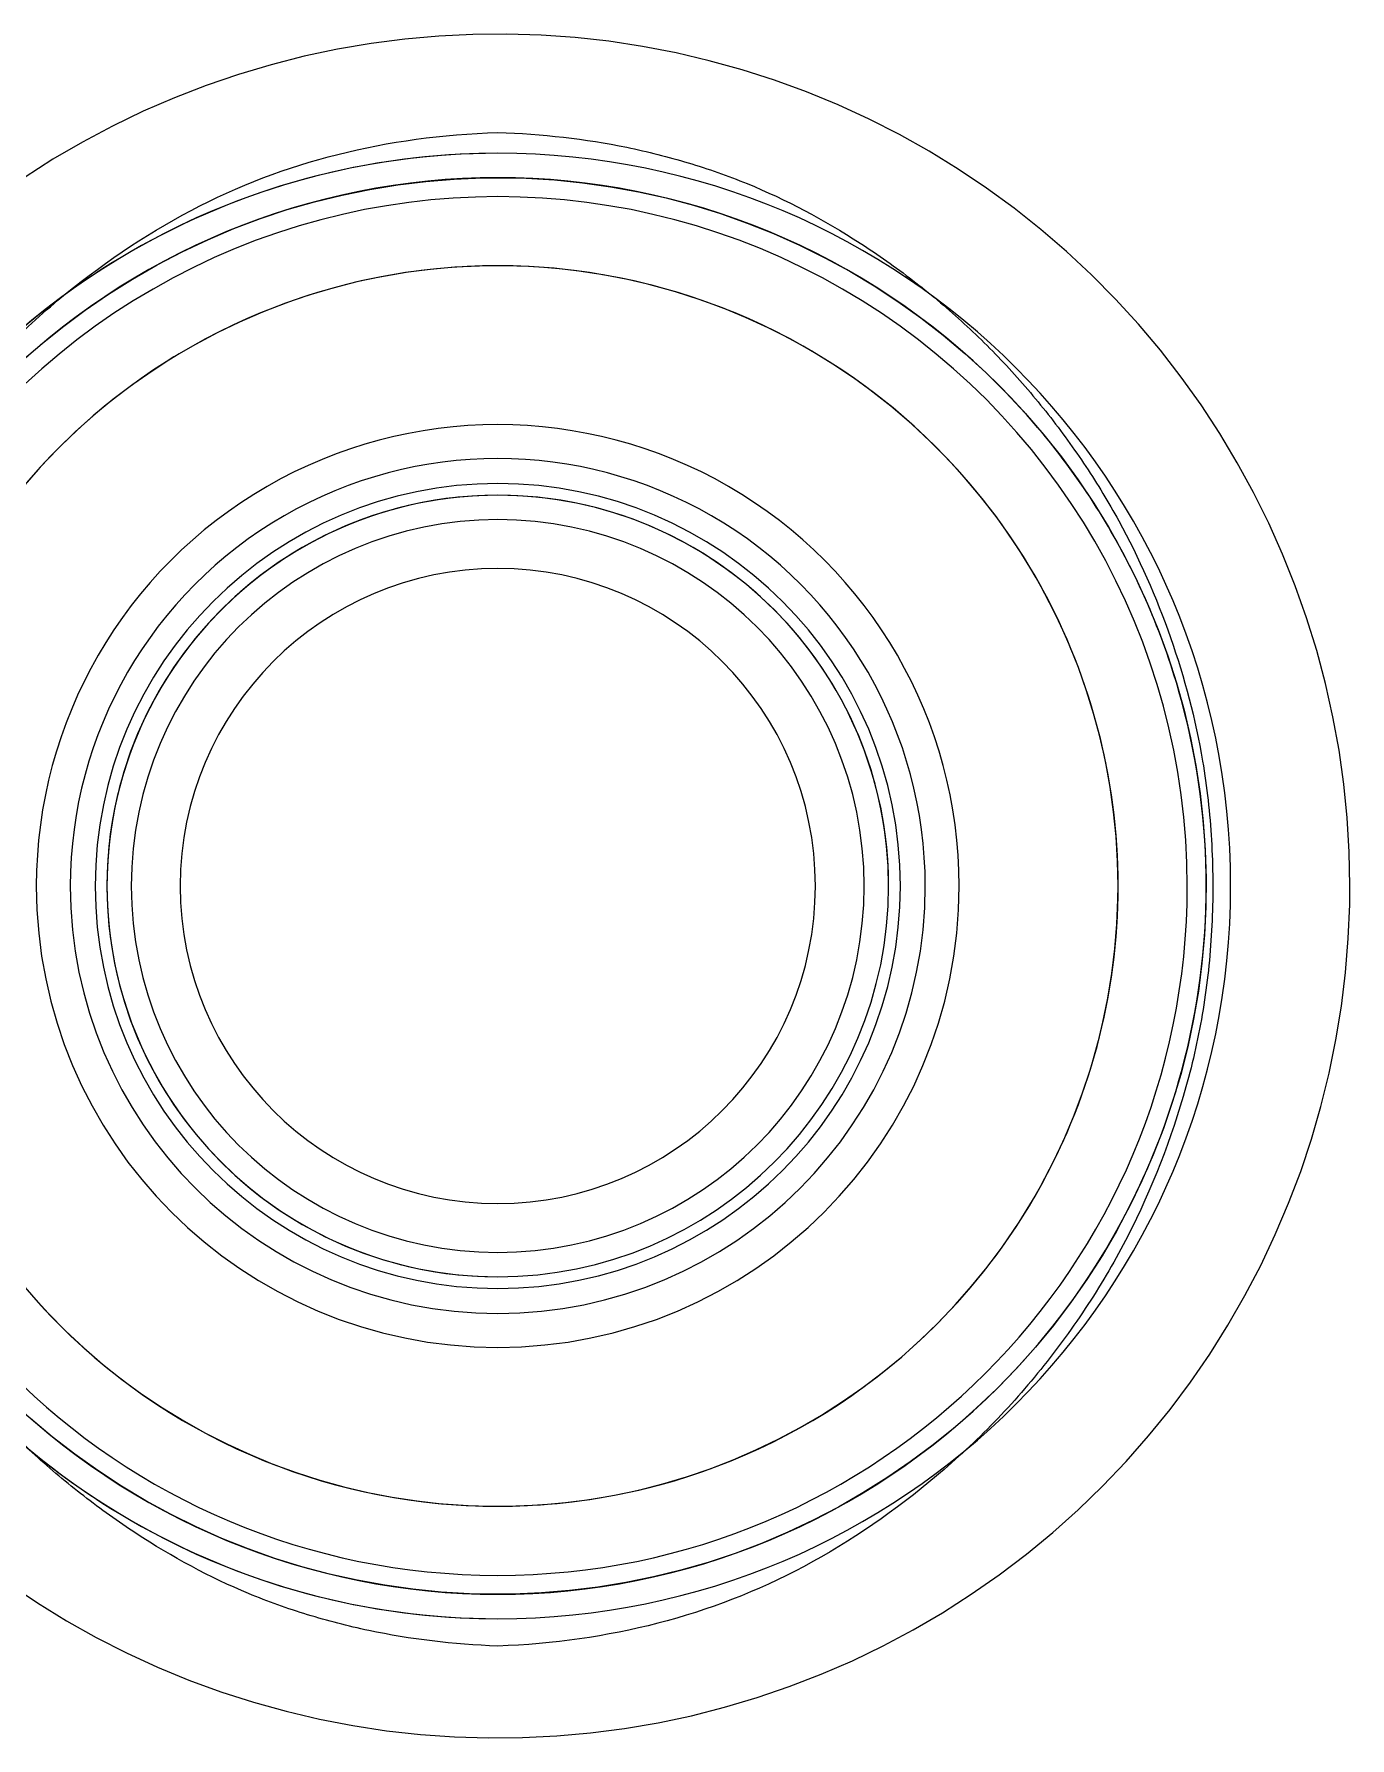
# Model space of a CAD drawing. Header units: metres. Extents: x 149 to 429, y -3 to 162.
# Drawn here: x 368.0441 to 368.0979, y 82.7751 to 82.8449 of the extents above; entities that cross this region are included whole.
import ezdxf

# ---------------------------------------------------------------- set-up
doc = ezdxf.new("R2010")
doc.units = ezdxf.units.M
doc.layers.add('P-SANR-FIXT', color=7, linetype='Continuous', lineweight=5)

# ---------------------------------------------------------------- blocks, each defined once
blk = doc.blocks.new('USO_ESG_Cuba lavatório retângular - Uso geral-V69-TÉRREO 1_20 - Dependente 2')
at = {"layer": 'P-SANR-FIXT', "color": 9, "true_color": 0xc0c0c0, "flags": 128}
for points in [[(-0.02899999999987213, -0.2500000000001164), (-0.02897680309307616, -0.2488403093087138), (-0.02890724948263142, -0.2476824738749558), (-0.02879145043959798, -0.2465283459886341), (-0.02862959121776567, -0.2453797720082701), (-0.02842193075731229, -0.2442385894069838), (-0.02816880127064596, -0.2431066238337484), (-0.02787060771084725, -0.2419856861916938), (-0.02752782712423596, -0.2408775697421905), (-0.02714100788657725, -0.2397840472351301), (-0.02671076882597663, -0.2387068680731656), (-0.02623779823322602, -0.2376477555132355), (-0.02572285276043258, -0.2366084039092551), (-0.02516675621056384, -0.2355904760026275), (-0.0245703982192952, -0.2345956002602954), (-0.0239347328322785, -0.233625368271564), (-0.02326077697852452, -0.232681332200504), (-0.02254960884371139, -0.2317650023035007), (-0.02180236614494334, -0.2308778445129177)], [(0.02138441775079864, -0.2304115677640595), (0.02215064086040529, -0.2312823850482179), (0.02288142766977362, -0.2321831465236835), (0.02357560907604784, -0.2331124111638288), (0.02423207453699488, -0.2340686923436519), (0.02484977384787672, -0.2350504602173027), (0.02542771882157504, -0.2360561441653281), (0.0259649848694733, -0.2370841353083095), (0.02646071248053195, -0.2381327890795474), (0.02691410859620046, -0.2392004278567922), (0.02732444787950299, -0.2402853436455371), (0.02769107387517888, -0.2413858008122094), (0.02801340005969996, -0.2425000388599139), (0.02829091077991707, -0.2436262752456205), (0.02852316207811819, -0.2447627082311709), (0.02870978240155764, -0.2459075197663042), (0.02885047319756523, -0.2470588783969092), (0.02894500939090867, -0.2482149421946211), (0.02899323974382532, -0.2493738617040228), (0.02900000000014934, -0.2500000000001164)], [(0.02900000000014934, -0.2500000000001164), (0.02897680309328407, -0.2511596906915191), (0.02890724948290863, -0.2523175261252771), (0.02879145043994449, -0.2534716540113215), (0.02862959121797358, -0.2546202279918242), (0.0284219307575202, -0.2557614105931105), (0.02816880127085387, -0.2568933761664844), (0.02787060771112447, -0.2580143138084004), (0.02752782712444387, -0.2591224302579038), (0.02714100788678516, -0.2602159527651027), (0.02671076882618454, -0.2612931319270672), (0.02623779823350324, -0.2623522444869974), (0.02572285276070979, -0.2633915960907005), (0.02516675621077175, -0.2644095239974668), (0.02457039821950311, -0.2654043997396602), (0.02393473283248641, -0.2663746317285302), (0.02326077697880173, -0.2673186677995902), (0.0225496088439193, -0.2682349976965936), (0.02180236614515125, -0.2691221554871765), (0.02102024431167247, -0.2699787219082267), (0.02020449457118976, -0.2708033266359889), (0.01935642194956563, -0.2715946504791045), (0.01847738318187239, -0.2723514274880716), (0.01756878454277685, -0.2730724469811245), (0.01663207959618649, -0.2737565554808509), (0.01566876687025579, -0.2744026585594667), (0.01468038745983176, -0.2750097225901154), (0.01366852256119, -0.2755767763997563), (0.01263479094217983, -0.2761029128232261), (0.01158084635290707, -0.2765872901544546), (0.01050837487993449, -0.2770291334930309), (0.00941909224885112, -0.2774277359840435), (0.008314741079507257, -0.2777824599485586), (0.007197088098073436, -0.2780927379034907), (0.006067921310982456, -0.2783580734707255), (0.004929047144219658, -0.2785780421696749), (0.003782287553575043, -0.27875229209756), (0.002629477109599611, -0.2788805444916012), (0.001472460063226026, -0.2789625941753326), (0.0003130873948257431, -0.2789983098866847), (-0.0008467861466442628, -0.2789876344882516), (-0.002005305010870689, -0.2789305850583551), (-0.00316061581486847, -0.2788272528637397), (-0.004310870307784353, -0.2786778032141738), (-0.005454228327799866, -0.2784824751971555), (-0.00658886074600523, -0.2782415812954965), (-0.007712952392531588, -0.2779555068884751), (-0.008824704960644704, -0.2776247096339263), (-0.009922339883255882, -0.2772497187369514), (-0.01100410117873143, -0.2768311341028908), (-0.01206825825976339, -0.2763696253778861), (-0.01311310870197485, -0.2758659308777253), (-0.01413698096754742, -0.275320856405664), (-0.0151382370793659, -0.2747352739650436), (-0.01611527524117555, -0.2741101203625483), (-0.01706653240028682, -0.2734463957108343), (-0.01799048674825335, -0.2727451618274798), (-0.01888566015515735, -0.2720075405373271), (-0.01975062053452202, -0.2712347118769674), (-0.02058398413441592, -0.270427912207468), (-0.02138441775059073, -0.2695884322360347), (-0.02215064086012808, -0.2687176149517378), (-0.02288142766956571, -0.2678168534764107), (-0.02357560907583993, -0.2668875888362655), (-0.02423207453664836, -0.2659313076564424), (-0.0248497738475995, -0.2649495397829302), (-0.02542771882129782, -0.2639438558346275), (-0.02596498486926539, -0.2629158646917847), (-0.02646071248025474, -0.2618672109205469), (-0.02691410859592324, -0.2607995721434407), (-0.02732444787929508, -0.2597146563545571), (-0.02769107387490167, -0.2586141991880235), (-0.02801340005942275, -0.2574999611403189), (-0.02829091077970916, -0.2563737247546123), (-0.02852316207791028, -0.2552372917689234), (-0.02870978240134973, -0.2540924802337901), (-0.02885047319728801, -0.2529411216031851), (-0.02894500939063146, -0.2517850578056117), (-0.02899323974361741, -0.2506261382962101), (-0.02899999999987213, -0.2500000000001164)]]:
    blk.add_lwpolyline(points, dxfattribs=at)
at = {"layer": 'P-SANR-FIXT', "color": 9, "true_color": 0xc0c0c0}
for centre, radius, start, end in [((3.519318170219776e-15, -0.2499999999999989), 0.02999999999999996, 2.035554996136651e-13, 180), ((3.522040309968044e-15, -0.2499999999999989), 0.03000000000000006, 359.9999999999994, 179.9999999999995), ((-1.624300819367011e-15, -0.2499999999999992), 0.02899999999999998, 135.0000000000001, 180), ((-1.624300819367011e-15, -0.2499999999999992), 0.02900000000000003, 1.645114490412167e-13, 45.00000000000019), ((3.483227987296985e-15, -0.2499999999999988), 0.01599999999999998, 3.434999055980597e-13, 180), ((3.290783554052066e-15, -0.2499999999999979), 0.016, 359.9999999999994, 179.9999999999996), ((3.522040309968044e-15, -0.2499999999999989), 0.01500000000000063, 2.480832651541543e-13, 180), ((3.492332838352957e-15, -0.2499999999999988), 0.01500000000000067, 359.9999999999995, 179.9999999999995), ((3.519318170219776e-15, -0.2499999999999989), 0.02999999999999995, 180.0000000000005, 2.544443745170813e-13), ((3.522040309968044e-15, -0.2499999999999989), 0.03000000000000004, 180, 359.9999999999994), ((-1.624300819367011e-15, -0.2499999999999992), 0.02900000000000003, 180.0000000000007, 225.0000000000006), ((3.483227987296985e-15, -0.2499999999999988), 0.016, 180.0000000000003, 3.053332494204976e-13), ((3.290783554052066e-15, -0.2499999999999979), 0.01600000000000005, 179.9999999999999, 359.9999999999993), ((3.522040309968044e-15, -0.2499999999999989), 0.01500000000000062, 180.0000000000004, 2.035554996136651e-13), ((3.492332838352957e-15, -0.2499999999999988), 0.01500000000000066, 180, 359.9999999999995), ((-1.624300819367011e-15, -0.2499999999999992), 0.02899999999999996, 315.0000000000001, 2.353610464283002e-13), ((-1.624300819367011e-15, -0.2499999999999992), 0.02899999999999999, 255.0000000000004, 285.0000000000003)]:
    blk.add_arc(centre, radius, start, end, dxfattribs=at)
at = {"layer": 'P-SANR-FIXT', "color": 254, "true_color": 0xd3d3d3}
for radius, start, end in [(0.02900000000000001, 225.0000000000005, 255.0000000000004), (0.02899999999999997, 300.0000000000002, 315.0000000000001), (0.02899999999999997, 285.0000000000002, 300.0000000000002)]:
    blk.add_arc((-1.624300819367011e-15, -0.2499999999999992), radius, start, end, dxfattribs=at)
at = {"layer": 'P-SANR-FIXT', "color": 9, "true_color": 0xc0c0c0}
for points, knots in [([(-0.03112010454868079, -0.2499999999999992), (-0.03105362433145359, -0.2481783265250007), (-0.03073618522186431, -0.2455380452976555), (-0.02987031279107671, -0.2421968041518991), (-0.02872634851095996, -0.2389891832788834), (-0.0270599446991954, -0.2358968064746837), (-0.0249950013961237, -0.2330224509553411), (-0.0233238185633624, -0.231038030502752), (-0.02150034623575769, -0.2292025293024871), (-0.01949140860248583, -0.227488734861749), (-0.0173522836294054, -0.2259407150144747), (-0.01513886746592545, -0.2245976332666353), (-0.01281738829727625, -0.2234469901093286), (-0.01036215620291159, -0.2224657375848801), (-0.007835573224902286, -0.2216862068180293), (-0.005096085679068722, -0.2210864953756809), (-0.002084009963320978, -0.2207388637571529), (0.001236327136799774, -0.2206972576139253), (0.004496081532288808, -0.2209910555937046), (0.008708659177706234, -0.2218496013203589), (0.01291429036232835, -0.2234169470189293), (0.0166416541445679, -0.2255135591407456), (0.01934096048465666, -0.2274251845667629), (0.02183353554481044, -0.2295984459511078), (0.02473796237748496, -0.2327330329768991), (0.02791795098535461, -0.2373754459972169), (0.03018213067481805, -0.2433561780177193), (0.03078083728120369, -0.2477233593375256), (0.03085075423783927, -0.2499999999999991)], [0, 0, 0, 0, 0.05555555555555555, 0.08333333333333333, 0.1111111111111111, 0.1666666666666667, 0.1944444444444444, 0.2222222222222222, 0.25, 0.2777777777777778, 0.3055555555555556, 0.3333333333333333, 0.361111111111111, 0.3888888888888888, 0.4166666666666666, 0.4444444444444444, 0.4791666666666666, 0.5138888888888888, 0.548611111111111, 0.5833333333333333, 0.6527777777777777, 0.6875, 0.7222222222222222, 0.7569444444444444, 0.7916666666666667, 0.8611111111111112, 0.9305555555555556, 1, 1, 1, 1]), ([(0.03085075423783927, -0.2499999999999991), (0.03079482067253079, -0.251821312529978), (0.03049239331465634, -0.2544623915790861), (0.02964522503817582, -0.2578076644978539), (0.02851844879315334, -0.2610205237321211), (0.02687100963746963, -0.264124581293133), (0.02482191645202847, -0.2670114119177071), (0.02315889186575011, -0.2690024464417471), (0.02133811039186803, -0.2708421109756383), (0.01932884936492877, -0.2725590111190154), (0.01718552377642184, -0.2741091011893845), (0.01423808308764814, -0.2758951355347435), (0.01021899331821249, -0.2776705958560101), (0.005764528273547003, -0.2788405171880327), (0.001900747137033993, -0.2792696924367858), (-0.001422129793611786, -0.2792968214804701), (-0.004680033971890694, -0.2789893877572354), (-0.00888830075621569, -0.2781170452465415), (-0.0130842880045422, -0.2765367484810677), (-0.01680813638064222, -0.2744369408517456), (-0.01950364215329441, -0.2725267460407652), (-0.02199555928128542, -0.2703578912212262), (-0.02490783233653206, -0.2672307585577711), (-0.02811702721488677, -0.262611616047204), (-0.03041345455304413, -0.2566422125314605), (-0.03103700427714679, -0.2522770918437474), (-0.0311201045486808, -0.2499999999999992)], [0, 0, 0, 0, 0.05555555555555555, 0.08333333333333333, 0.1111111111111111, 0.1666666666666667, 0.1944444444444444, 0.2222222222222222, 0.25, 0.2777777777777778, 0.3055555555555556, 0.3333333333333333, 0.3888888888888888, 0.4444444444444444, 0.4791666666666666, 0.5138888888888888, 0.548611111111111, 0.5833333333333333, 0.6527777777777777, 0.6875, 0.7222222222222222, 0.7569444444444444, 0.7916666666666667, 0.8611111111111112, 0.9305555555555556, 1, 1, 1, 1])]:
    blk.add_open_spline(points, degree=3, knots=knots, dxfattribs=at)
blk = doc.blocks.new('USO_ESG_Sifão de Uso Geral - Sifão para lavatório-V70-TÉRREO 1_20 - Dependente 2')
at = {"layer": 'P-SANR-FIXT', "color": 254, "true_color": 0xe0e0e0}
for p, q in [((-0.03076464093118975, -0.2335590231513761), (-0.03139749621743467, -0.2348024316866147)), ((-0.03139749621743467, -0.2348024316866147), (-0.03198012220742694, -0.2360701530889605)), ((-0.0167721573370005, -0.2805853492646467), (-0.01553565364714832, -0.2812315916522996)), ((-0.007666538988435241, -0.2840292966621339), (-0.006299597658576931, -0.2843086566439957)), ((-0.006299597658576931, -0.2843086566439957), (-0.004922578316305044, -0.2845331300940434))]:
    blk.add_line(p, q, dxfattribs=at)
at = {"layer": 'P-SANR-FIXT', "color": 254, "true_color": 0xd3d3d3}
for p, q in [((0.03277691446814261, -0.2380650626593164), (0.03227342623479963, -0.2367638823499383)), ((0.03458426224300201, -0.2545494677148505), (0.03473852870684514, -0.253162827005476)), ((0.03437466833725394, -0.2559288302464484), (0.03458426224300201, -0.2545494677148505)), ((0.03299103983732857, -0.2613296134901499), (0.03341771422436304, -0.2600012612905153)), ((0.03251158682423793, -0.2626398407249195), (0.03299103983732857, -0.2613296134901499)), ((-0.03277691446786539, -0.2619349373409164), (-0.03227342623452242, -0.2632361176502945)), ((0.03198012220770415, -0.2639298469109952), (0.03251158682423793, -0.2626398407249195)), ((0.0240311052562689, -0.2752838848191819), (0.02502296865477238, -0.2743026725089698)), ((-0.0090212154912997, -0.2836954970646668), (-0.007666538988435241, -0.2840292966621339)), ((-0.004922578316305044, -0.2845331300940434), (-0.003537683898826618, -0.284702357902766)), ((0.004175826829491416, -0.2846313632661786), (0.005557371772333318, -0.284436673334767)), ((-0.003537683898826618, -0.284702357902766), (-0.002147129941823369, -0.2848160693414611)), ((-0.002147129941823369, -0.2848160693414611), (-0.0007531410349243743, -0.2848740824963515)), ((-0.0007531410349243743, -0.2848740824963515), (1.386069925501943e-13, -0.2848822139689906)), ((1.386069925501943e-13, -0.2848822139689906), (0.001394916511742304, -0.2848543119183043))]:
    blk.add_line(p, q, dxfattribs=at)
at = {"layer": 'P-SANR-FIXT', "color": 254, "true_color": 0xd3d3d3, "flags": 128}
for points in [[(-0.02688507848786194, -0.2277747574576079), (-0.02775234594402537, -0.2288676516694279), (-0.02857521556693118, -0.2299943531303841), (-0.02935237094061795, -0.2311530593588304), (-0.03008256878226239, -0.2323419166718362), (-0.03076464093118975, -0.2335590231513761)], [(0.01715265465761277, -0.2312746865953279), (0.01639012154779721, -0.2306037416093073), (0.01560136774008279, -0.2299638264993264), (0.01478765507191783, -0.2293559649929303)], [(0.03045681141465502, -0.23299554500046), (0.02975245238043845, -0.2317911991406909), (0.02900049576922447, -0.230615983478132)], [(-0.03198012220742694, -0.2360701530889605), (-0.03251158682396071, -0.2373601592751748), (-0.03299103983712066, -0.2386703865099444), (-0.03341771422408583, -0.2399987387094403), (-0.03379092739711832, -0.2413430907936665)], [(0.03362586113430389, -0.2407225911830519), (0.03322796663041409, -0.2393853363224014), (0.03277691446814261, -0.2380650626593164)], [(0.0347987192501394, -0.2475879490185555), (0.03467442767357752, -0.2461983007885985), (0.03449466440958568, -0.2448147344664532)], [(-0.0345842622427941, -0.2454505322852438), (-0.03473852870656793, -0.2468371729946182), (-0.03483722093494417, -0.248228873552533), (-0.03488018104145995, -0.2496234075348261), (-0.03486734029887757, -0.2510185439848869), (-0.03479871924979289, -0.2524120509816774), (-0.03467442767330031, -0.2538016992113571), (-0.03449466440930846, -0.2551852655335024)], [(0.03473852870684514, -0.253162827005476), (0.03483722093522137, -0.2517711264476999), (0.03488018104166786, -0.2503765924654068), (0.03486734029908548, -0.248981456015346), (0.0347987192501394, -0.2475879490185555)], [(-0.03362586113409598, -0.2592774088170423), (-0.03322796663013687, -0.2606146636776928), (-0.03277691446786539, -0.2619349373409164)], [(0.02935237094082586, -0.2688469406414024), (0.0300825687825396, -0.2676580833283966), (0.03076464093146697, -0.2664409768487181)], [(-0.03045681141437781, -0.2670044549997729), (-0.02975245238016123, -0.2682088008592647), (-0.02900049576894726, -0.2693840165219623), (-0.02820214455103215, -0.2705282218930952), (-0.02735867591791521, -0.2716395864883853)], [(-0.01715265465726625, -0.268725313404905), (-0.0163901215475893, -0.2693962583906483), (-0.01560136773973627, -0.2700361735006293), (-0.01478765507170992, -0.2706440350073026)], [(0.0151651303338067, -0.2703683515746707), (0.01596751666504406, -0.2697456156009412), (0.01674435837581932, -0.2690912908546511)], [(0.02688507848806985, -0.272225242542625), (0.02775234594430258, -0.271132348330805), (0.02857521556713909, -0.2700056468695715), (0.02935237094082586, -0.2688469406414024)], [(-0.02457140705351903, -0.2747591358245405), (-0.02356165119201487, -0.2757219253648637), (-0.02251420171483933, -0.2766435653116914), (-0.02143073431767407, -0.277522581237576), (-0.02031298231720666, -0.2783575669047201)], [(0.02193369280611078, -0.2771234579519958), (0.02300079721569818, -0.2762246483070722), (0.0240311052562689, -0.2752838848191819)], [(0.01733227928529668, -0.2802714543118702), (0.0185289506133171, -0.2795541340686847), (0.01969597957299375, -0.2787895335155416), (0.02083149916701623, -0.2779788758501407), (0.02193369280611078, -0.2771234579519958)], [(-0.02031298231720666, -0.2783575669047201), (-0.019162733878367, -0.2791471865140138), (-0.01798182915306315, -0.2798901768427706), (-0.0167721573370005, -0.2805853492646467)], [(-0.01553565364714832, -0.2812315916522996), (-0.01427429622546752, -0.2818278701555766), (-0.01299010297492878, -0.2823732308562059), (-0.0116851283306627, -0.2828668012935818)], [(0.008291593876069965, -0.2838824190750271), (0.009639896864880575, -0.2835237414351737), (0.01097277807495575, -0.2831114329605262), (0.01228810518103473, -0.2826461532563968), (0.01358377393991068, -0.2821286466713046), (0.01485771155844195, -0.2815597411052317)], [(-0.0116851283306627, -0.2828668012935818), (-0.0103614599737959, -0.2833077918599826), (-0.0090212154912997, -0.2836954970646668)]]:
    blk.add_lwpolyline(points, dxfattribs=at)
at = {"layer": 'P-SANR-FIXT', "color": 9, "true_color": 0xc0c0c0, "flags": 128}
for points in [[(-0.01674435837554211, -0.2309087091455818), (-0.01749441268485862, -0.2315935758847427), (-0.01821647966574456, -0.232307888976179), (-0.01890940416523699, -0.2330505056707982), (-0.01957207765180519, -0.2338202379409002), (-0.02020343998938151, -0.2346158543786773), (-0.02080248113266353, -0.2354360821677597), (-0.02136824274382598, -0.2362796091186599), (-0.02189981972495971, -0.2371450857679749), (-0.0223963616661682, -0.2380311275377448), (-0.02285707420641102, -0.2389363169505312), (-0.02328122030383693, -0.2398592058957802), (-0.02366812141512146, -0.2407983179485786), (-0.02401715858103689, -0.2417521507294379), (-0.0243277734166606, -0.2427191783098191), (-0.02459946900455853, -0.2436978536518924), (-0.02483181068955764, -0.2446866110836425), (-0.02502442677462241, -0.2456838688040516), (-0.0251770091150629, -0.2466880314137856), (-0.02528931361183713, -0.2476974924668102), (-0.02536116060152181, -0.2487106370407193), (-0.02539243514440696, -0.2497258443202303), (-0.02538308720780369, -0.2507414901902441), (-0.02533313174636696, -0.2517559498341714), (-0.02524264867825514, -0.2527676003329529), (-0.02511178275712646, -0.2537748232615835), (-0.02494074334052675, -0.2547760072784302), (-0.02472980405487633, -0.2557695507023513), (-0.02447930235823424, -0.2567538640758172), (-0.02418963899966166, -0.2577273727076558), (-0.02386127737899624, -0.2586885191915411), (-0.02349474280461163, -0.2596357658981477), (-0.02309062165373634, -0.2605675974348695), (-0.02264956043394577, -0.2614825230699182), (-0.02217226474901545, -0.2623790791176107), (-0.02165949817045221, -0.2632558312794412), (-0.02111208101511911, -0.2641113769388587), (-0.020530889033944, -0.2649443474055912), (-0.01991685200990978, -0.265753410104389), (-0.01927095227142508, -0.2665372707076316), (-0.0185942231202438, -0.2672946752054235), (-0.01788774717857668, -0.2680244119122072), (-0.01715265465726625, -0.268725313404905)], [(0.01674435837581932, -0.2690912908546511), (0.01749441268506653, -0.2684064241153515), (0.01821647966609107, -0.2676921110240539), (0.01890940416544491, -0.2669494943292961), (0.01957207765215171, -0.2661797620590555), (0.02020343998958942, -0.2653841456212784), (0.02080248113301004, -0.2645639178321959), (0.02136824274417249, -0.2637203908815729), (0.02189981972523692, -0.2628549142321194), (0.02239636166644541, -0.2619688724622108), (0.02285707420668823, -0.2610636830497017), (0.02328122030404484, -0.2601407941041755), (0.02366812141532937, -0.2592016820516543), (0.02401715858131411, -0.2582478492705177), (0.02432777341693782, -0.2572808216901365), (0.02459946900476644, -0.2563021463482019), (0.02483181068976555, -0.2553133889164517), (0.02502442677489962, -0.2543161311960426), (0.02517700911540942, -0.2533119685863087), (0.02528931361204504, -0.252302507533284), (0.02536116060186832, -0.2512893629595135), (0.02539243514461487, -0.2502741556800026), (0.0253830872080116, -0.2492585098098501), (0.02533313174657487, -0.2482440501659228), (0.02524264867853235, -0.2472323996670028), (0.02511178275733437, -0.2462251767383721), (0.02494074334073466, -0.245223992721664), (0.02472980405515355, -0.244230449297743), (0.02447930235844215, -0.2432461359241384), (0.02418963900000818, -0.2422726272924385), (0.02386127737927345, -0.2413114808085531), (0.02349474280495815, -0.2403642341019466), (0.02309062165401356, -0.2394324025653634), (0.02264956043415368, -0.2385174769303147), (0.02217226474929266, -0.2376209208826222), (0.02165949817066012, -0.2367441687207917), (0.02111208101539632, -0.2358886230612356), (0.02053088903415191, -0.2350556525946417), (0.019916852010187, -0.2342465898957053), (0.019270952271633, -0.2334627292926012), (0.01859422312045172, -0.2327053247948093), (0.0178877471788539, -0.2319755880880257), (0.01715265465761277, -0.2312746865953279)], [(-0.01478765507170992, -0.2706440350073026), (-0.01395028531002936, -0.2712188704617504), (-0.01309059806785299, -0.2717597602499609), (-0.01220996866114419, -0.2722658390634493), (-0.01130980590925556, -0.2727362972842184), (-0.01039154988069404, -0.2731703822796251), (-0.00945666958891834, -0.2735673996060439), (-0.008506660643158285, -0.2739267141204946), (-0.007543042854949272, -0.2742477509964931), (-0.006567357807312146, -0.2745299966437088), (-0.00558116638817246, -0.2747729995287951), (-0.004586046293424806, -0.2749763708993341), (-0.003583589502899486, -0.2751397854045183), (-0.002575399733597624, -0.2752629816157584), (-0.00156308987407574, -0.2753457624455539), (-0.0005482794043458853, -0.2753879954625471), (1.386069925501943e-13, -0.2753939150960836)], [(1.386069925501943e-13, -0.2753939150960836), (0.001015485757176066, -0.2753736026725317), (0.002029346953700769, -0.2753126978974538), (0.003039961627942467, -0.275211298205467), (0.004045713012150736, -0.275069565814572), (0.005044992118585652, -0.2748877274662649), (0.006036200313657537, -0.2746660740629417), (0.007017751876057628, -0.2744049602031486), (0.007988076532434388, -0.2741048036130164), (0.008945621970407592, -0.2737660844791448), (0.009888856321573986, -0.273389344680027), (0.01081627061207892, -0.2729751869187854), (0.01172638117694223, -0.2725242737597146), (0.01261773203342582, -0.2720373265675218), (0.0134888972103241, -0.27151512435384), (0.01433848302915794, -0.270958502530873), (0.0151651303338067, -0.2703683515746707)], [(-0.02735867591791521, -0.2716395864883853), (-0.02647143923957829, -0.2727163323615645), (-0.025541853905266, -0.2737567369487293), (-0.02457140705351903, -0.2747591358245405)], [(0.02502296865477238, -0.2743026725089698), (0.02597480064147658, -0.2732825811072795), (0.02688507848806985, -0.272225242542625)]]:
    blk.add_lwpolyline(points, dxfattribs=at)
at = {"layer": 'P-SANR-FIXT', "color": 254, "true_color": 0xe0e0e0, "flags": 128}
for points in [[(0.03227342623479963, -0.2367638823499383), (0.0317183074041026, -0.2354838770050312), (0.03111244604768563, -0.2342270943606418), (0.03045681141465502, -0.23299554500046)], [(-0.03379092739711832, -0.2413430907936665), (-0.03411008229460822, -0.242701292085935), (-0.03437466833697672, -0.2440711697536459), (-0.0345842622427941, -0.2454505322852438)], [(0.03449466440958568, -0.2448147344664532), (0.03425971704099157, -0.2434394634631641), (0.03396996143350534, -0.2420746879187103), (0.03362586113430389, -0.2407225911830519)], [(-0.03449466440930846, -0.2551852655335024), (-0.03425971704078366, -0.2565605365369302), (-0.03396996143329743, -0.2579253120812453), (-0.03362586113409598, -0.2592774088170423)], [(0.03341771422436304, -0.2600012612905153), (0.03379092739746484, -0.2586569092064278), (0.03411008229495474, -0.2572987079141593), (0.03437466833725394, -0.2559288302464484)], [(-0.03227342623452242, -0.2632361176502945), (-0.03171830740375608, -0.2645161229949244), (-0.03111244604747772, -0.2657729056395911), (-0.03045681141437781, -0.2670044549997729)], [(0.03076464093146697, -0.2664409768487181), (0.03139749621764259, -0.2651975683134795), (0.03198012220770415, -0.2639298469109952)], [(0.01485771155844195, -0.2815597411052317), (0.01610788000778393, -0.2809403466857886), (0.01733227928529668, -0.2802714543118702)], [(0.005557371772333318, -0.284436673334767), (0.006930026106037258, -0.2841868920720863), (0.008291593876069965, -0.2838824190750271)], [(0.001394916511742304, -0.2848543119183043), (0.002787601454439027, -0.2847706504037957), (0.004175826829491416, -0.2846313632661786)]]:
    blk.add_lwpolyline(points, dxfattribs=at)
at = {"layer": 'P-SANR-FIXT', "color": 9, "true_color": 0xc0c0c0}
for centre, radius, start, end in [((0, -0.2500000000000007), 0.0282234952562312, 89.9999999999998, 269.9999999999992), ((0, -0.2500000000000007), 0.02822349525623119, 269.9999999999996, 89.99999999999974), ((0, -0.2500000000000007), 0.01888887034603921, 90.00000000000045, 269.9999999999999), ((0, -0.2500000000000007), 0.01888887034603921, 90.00000000000045, 269.9999999999999), ((0, -0.2500000000000007), 0.01888887034603918, 269.9999999999998, 90), ((0, -0.2500000000000007), 0.01888887034603918, 269.9999999999998, 90), ((0, -0.2500000000000007), 0.0253939150960387, 135.0000000000004, 225.0000000000001), ((0, -0.2500000000000007), 0.02539391509603856, 314.9999999999998, 45.00000000000031), ((0, -0.2500000000000025), 0.0175000046931207, 90.00000000000045, 269.9999999999999), ((0, -0.2500000000000025), 0.01750000469312064, 269.9999999999998, 90), ((0, -0.2500000000000025), 0.01647931792355242, 90.00000000000045, 269.9999999999999), ((0, -0.2500000000000007), 0.01647931792355328, 89.99999999999993, 269.9999999999992), ((0, -0.2500000000000025), 0.01647931792355411, 269.9999999999994, 89.99999999999926), ((0, -0.2500000000000007), 0.01647931792355321, 269.9999999999999, 89.99999999999991), ((0, -0.2500000000000007), 0.01599999999999951, 90.00000000000038, 269.9999999999998), ((0, -0.2500000000000007), 0.01599999999999951, 90.00000000000038, 269.9999999999998), ((0, -0.2500000000000007), 0.01599999999999951, 269.9999999999998, 90), ((0, -0.2500000000000007), 0.01599999999999951, 269.9999999999998, 90), ((0, -0.2500000000000007), 0.01300000000000002, 90.00000000000021, 269.9999999999993), ((0, -0.2500000000000007), 0.01300000000000002, 90.00000000000021, 269.9999999999993), ((0, -0.2500000000000007), 0.013, 270.0000000000004, 90.0000000000002), ((0, -0.2500000000000007), 0.013, 270.0000000000011, 90.0000000000002), ((0, -0.2500000000000007), 0.0253939150960387, 240, 270.0000000000001), ((0, -0.2500000000000007), 0.02539391509603852, 270, 300.0000000000001)]:
    blk.add_arc(centre, radius, start, end, dxfattribs=at)
at = {"layer": 'P-SANR-FIXT', "color": 254, "true_color": 0xd3d3d3}
for radius, start, end in [(0.02539391509603865, 120.0000000000006, 135.0000000000006), (0.02539391509603856, 45.00000000000026, 60.00000000000028), (0.02539391509603869, 225.0000000000001, 240), (0.02539391509603852, 300.0000000000001, 315)]:
    blk.add_arc((0, -0.2500000000000007), radius, start, end, dxfattribs=at)

msp = doc.modelspace()

# ---------------------------------------------------------------- block references
at = {"layer": 'P-SANR-FIXT', "color": 9, "true_color": 0xc0c0c0, "rotation": 90.00000000000185}
for name in ['USO_ESG_Cuba lavatório retângular - Uso geral-V69-TÉRREO 1_20 - Dependente 2', 'USO_ESG_Sifão de Uso Geral - Sifão para lavatório-V70-TÉRREO 1_20 - Dependente 2']:
    msp.add_blockref(name, (367.8130617847528, 82.80999413593493), dxfattribs=at)

doc.saveas('drawing.dxf')
